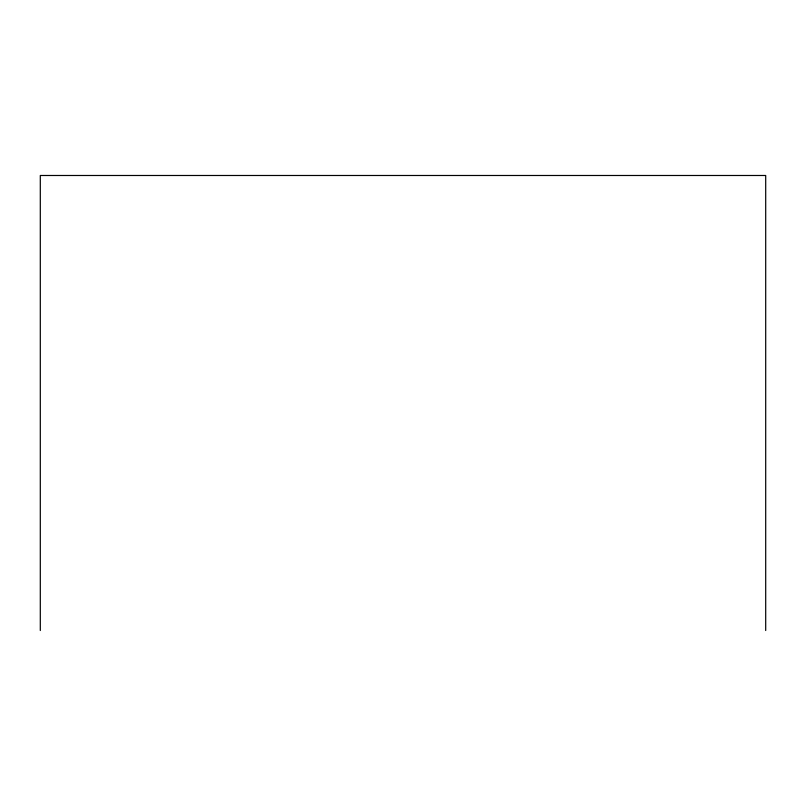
<?xml version="1.0" encoding="UTF-8"?>
<svg xmlns="http://www.w3.org/2000/svg" width="806" height="806" viewBox="0 0 806 806"><rect width="100%" height="100%" fill="white"/><g stroke="black" fill="none" stroke-linecap="round" stroke-linejoin="round"><path stroke-width="1.21" d="M765.7 630.514L765.7 175.486L40.3 175.486L40.3 630.514"/></g></svg>
